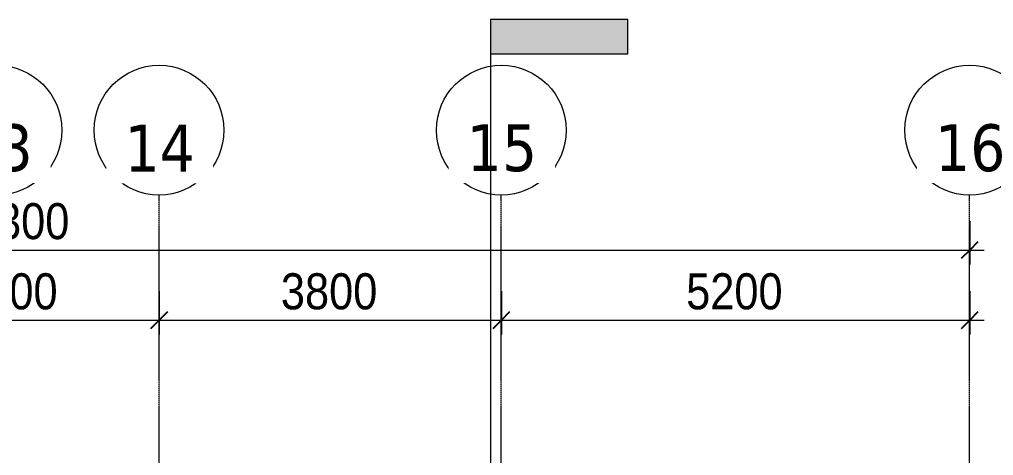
# Model space of a CAD drawing. Header units: millimetres. Extents: x 962 to 241049, y -15958 to 84407.
# Drawn here: x 179882 to 190697, y 79571 to 84407 of the extents above; entities that cross this region are included whole.
import ezdxf

# ---------------------------------------------------------------- set-up
doc = ezdxf.new("R2010")
doc.units = ezdxf.units.MM
doc.linetypes.add('Dash Dot 3_16_', pattern=[7.9375, 4.7625, -1.5875, 0, -1.5875])
doc.linetypes.add('Grid Line', pattern=[22.225, 12.7, -3.175, 3.175, -3.175])
for name, color, linetype, lineweight in [('A-ANNO-DIMS', 211, 'Continuous', 9), ('A-ANNO-DIMS-160', 211, 'Continuous', 9), ('G-ANNO-SYMB', 111, 'Continuous', 9), ('G-ANNO-SYMB-1', 111, 'Dash Dot 3_16_', 18), ('S-GRID-1', 1, 'Grid Line', 9), ('S-GRID-IDEN', 1, 'Continuous', 9)]:
    doc.layers.add(name, color=color, linetype=linetype, lineweight=lineweight)
doc.styles.add('Tahoma_B', font='tahomabd_0.ttf', dxfattribs={"height": 520})
doc.styles.add('UTM Avo', font='UTM Avo.ttf', dxfattribs={"width": 0.9, "height": 400})
doc.dimstyles.new('1_Dim_chi_tiet_2_5', dxfattribs={"dimscale": 304.8, "dimtxt": 399.720379, "dimasz": 0.629921, "dimexe": 0.524934, "dimexo": 0.0625, "dimgap": 0.052493, "dimtad": 1, "dimdec": 0, "dimrnd": 5, "dimzin": 0, "dimdsep": 46, "dimtxsty": 'UTM Avo', "dimblk1": 'OBLIQUE', "dimblk2": 'OBLIQUE', "dimsah": 1, "dimcen": 0.09, "dimdle": 0.524934, "dimazin": 0, "dimtfac": 1, "dimtdec": 4, "dimtix": 1, "dimtmove": 0, "dimatfit": 3, "dimfxl": 1.049869, "dimfxlon": 1, "dimtvp": 1, "dimtolj": 1, "dimtzin": 0, "dimarcsym": 2})

# ---------------------------------------------------------------- blocks, each defined once
blk = doc.blocks.new('Grid - M_Grid Head - Circle-353313-TKCS_MB TẦNG 1')
at = {"layer": 'S-GRID-IDEN'}
blk.add_circle((0, 0), 4.5, dxfattribs=at)
blk = doc.blocks.new('Section - 3_32_ x 3_8_-4701953-TKCS_MB TẦNG 1')
at = {"layer": 'G-ANNO-SYMB'}
blk.add_hatch(color=256, dxfattribs=at).paths.add_polyline_path([(0, 9.525), (0, 0), (-2.38125, 0), (-2.38125, 9.525)])
for p, q in [((0, 9.525), (-2.38125, 9.525)), ((-2.38125, 9.525), (-2.38125, 0)), ((0, 0), (0, 9.525)), ((-2.38125, 0), (0, 0))]:
    blk.add_line(p, q, dxfattribs=at)
blk = doc.blocks.new('DIMBLOCK141-TKCS_MB TẦNG 1')
at = {"layer": 'A-ANNO-DIMS-160'}
for p, q in [((178132, 81392), (178132, 80912)), ((178132, 81072), (178132, 81392)), ((181432, 81392), (181432, 80912)), ((181432, 81072), (181432, 81392)), ((178132, 81072), (181432, 81072))]:
    blk.add_line(p, q, dxfattribs=at)
at = {"layer": 'A-ANNO-DIMS-160', "lineweight": 25}
for p, q in [((178132, 81072), (178228, 81168)), ((181432, 81072), (181528, 81168)), ((178132, 81072), (178036, 80976)), ((181432, 81072), (181336, 80976))]:
    blk.add_line(p, q, dxfattribs=at)
at = {"layer": 'A-ANNO-DIMS-160', "color": 0, "insert": (179234, 81592), "char_height": 400, "width": 1314.64, "attachment_point": 1, "line_spacing_factor": 1.110334, "style": 'UTM Avo'}
blk.add_mtext('3300', dxfattribs=at)
blk = doc.blocks.new('_Oblique')
at = {"color": 0, "linetype": 'ByBlock', "lineweight": -2}
blk.add_line((-0.5, -0.5), (0.5, 0.5), dxfattribs=at)
blk = doc.blocks.new('DIMBLOCK142-TKCS_MB TẦNG 1')
at = {"layer": 'A-ANNO-DIMS-160'}
for p, q in [((181432, 81392), (181432, 80912)), ((181432, 81072), (181432, 81392)), ((185232, 81392), (185232, 80912)), ((185232, 81072), (185232, 81392)), ((181432, 81072), (185232, 81072))]:
    blk.add_line(p, q, dxfattribs=at)
at = {"layer": 'A-ANNO-DIMS-160', "lineweight": 25}
for p, q in [((181432, 81072), (181528, 81168)), ((185232, 81072), (185328, 81168)), ((181432, 81072), (181336, 80976)), ((185232, 81072), (185136, 80976))]:
    blk.add_line(p, q, dxfattribs=at)
at = {"layer": 'A-ANNO-DIMS-160', "color": 0, "insert": (182784, 81592), "char_height": 400, "width": 1314.64, "attachment_point": 1, "line_spacing_factor": 1.110334, "style": 'UTM Avo'}
blk.add_mtext('3800', dxfattribs=at)
blk = doc.blocks.new('DIMBLOCK143-TKCS_MB TẦNG 1')
at = {"layer": 'A-ANNO-DIMS-160'}
for p, q in [((185232, 81392), (185232, 80912)), ((185232, 81072), (185232, 81392)), ((190432, 81392), (190432, 80912)), ((190432, 81072), (190432, 81392)), ((185232, 81072), (190592, 81072))]:
    blk.add_line(p, q, dxfattribs=at)
at = {"layer": 'A-ANNO-DIMS-160', "lineweight": 25}
for p, q in [((185232, 81072), (185328, 81168)), ((190432, 81072), (190528, 81168)), ((185232, 81072), (185136, 80976)), ((190432, 81072), (190336, 80976))]:
    blk.add_line(p, q, dxfattribs=at)
at = {"layer": 'A-ANNO-DIMS-160', "color": 0, "insert": (187284, 81592), "char_height": 400, "width": 1314.64, "attachment_point": 1, "line_spacing_factor": 1.110334, "style": 'UTM Avo'}
blk.add_mtext('5200', dxfattribs=at)
blk = doc.blocks.new('DIMBLOCK144-TKCS_MB TẦNG 1')
at = {"layer": 'A-ANNO-DIMS-160'}
for p, q in [((169132, 82170), (169132, 81690)), ((169132, 81850), (169132, 82170)), ((190432, 82170), (190432, 81690)), ((190432, 81850), (190432, 82170)), ((168972, 81850), (190592, 81850))]:
    blk.add_line(p, q, dxfattribs=at)
at = {"layer": 'A-ANNO-DIMS-160', "lineweight": 25}
for p, q in [((169132, 81850), (169228, 81946)), ((190432, 81850), (190528, 81946)), ((169132, 81850), (169036, 81754)), ((190432, 81850), (190336, 81754))]:
    blk.add_line(p, q, dxfattribs=at)
at = {"layer": 'A-ANNO-DIMS-160', "color": 0, "insert": (179097, 82370), "char_height": 400, "width": 1643.29, "attachment_point": 1, "line_spacing_factor": 1.110334, "style": 'UTM Avo'}
blk.add_mtext('21300', dxfattribs=at)

msp = doc.modelspace()

# ---------------------------------------------------------------- linework, layer by layer
at = {"layer": 'S-GRID-1'}
for p, q in [((181431.6, 78459.2), (181431.6, 82459.2)), ((185231.6, 78459.2), (185231.6, 82459.2)), ((190431.6, 78459.2), (190431.6, 82459.2))]:
    msp.add_line(p, q, dxfattribs=at)

# ---------------------------------------------------------------- block references
at = {"layer": 'G-ANNO-SYMB', "xscale": 159.9999999999999, "yscale": 159.9999999999999, "zscale": 159.9999999999999, "rotation": 269.9999999999996}
msp.add_blockref('Section - 3_32_ x 3_8_-4701953-TKCS_MB TẦNG 1', (185111.6, 84025.7), dxfattribs=at)
at = {"layer": 'S-GRID-IDEN', "xscale": 159.9999999999999, "yscale": 159.9999999999999, "zscale": 159.9999999999999}
for p in [(179631.6, 83179.2), (181431.6, 83179.2), (185231.6, 83179.2), (190431.6, 83179.2)]:
    msp.add_blockref('Grid - M_Grid Head - Circle-353313-TKCS_MB TẦNG 1', p, dxfattribs=at)

# ---------------------------------------------------------------- dimensions: what is measured, and where the dimension line sits
at = {"layer": 'A-ANNO-DIMS'}
for base, p1, p2, override, picture, middle in [((190431.6, 81850.2), (169131.6, 82170.2), (190431.6, 82170.2), {"dimpost": '<>', "dimfxl": 21300}, 'DIMBLOCK144-TKCS_MB TẦNG 1', (179781.6, 82073.2)), ((181431.6, 81071.9), (178131.6, 81391.9), (181431.6, 81391.9), {"dimpost": '<>', "dimfxl": 3300}, 'DIMBLOCK141-TKCS_MB TẦNG 1', (179781.6, 81294.9)), ((185231.6, 81071.9), (181431.6, 81391.9), (185231.6, 81391.9), {"dimpost": '<>', "dimfxl": 3800}, 'DIMBLOCK142-TKCS_MB TẦNG 1', (183331.6, 81294.9)), ((190431.6, 81071.9), (185231.6, 81391.9), (190431.6, 81391.9), {"dimpost": '<>', "dimfxl": 5200}, 'DIMBLOCK143-TKCS_MB TẦNG 1', (187831.6, 81294.9))]:
    dim = msp.add_linear_dim(base=base, p1=p1, p2=p2, dimstyle='1_Dim_chi_tiet_2_5', override=override, dxfattribs=at)
    dim.commit()
    dim.dimension.update_dxf_attribs({"geometry": picture, "text_midpoint": middle})

# ---------------------------------------------------------------- next in the draw order: texts
at = {"layer": 'S-GRID-IDEN', "char_height": 520, "width": 921.6, "attachment_point": 5, "line_spacing_factor": 0.996129, "style": 'Tahoma_B', "bg_fill": 3, "box_fill_scale": 1.25, "bg_fill_color": 256, "bg_fill_true_color": 13158600, "bg_fill_transparency": 0}
for s, insert in [('\\pt2031.9988,4063.9976,6096.0016,8128.0004,10159.9992,12191.998,14224.002,16256.0008,18287.9996,20319.9984,22352.0024,24384.0012,26416,28447.9988,30479.9976,32512.0016,34544.0004,36575.9992,38607.998,40640.002,42672.0008,44703.9996,46735.9984,48768.0024,50800.0012,52832,54863.9988,56895.9976,58928.0016,60960.0004,62991.9992,65023.998;13', (179638.3, 82979.5)), ('\\pt2031.9988,4063.9976,6096.0016,8128.0004,10159.9992,12191.998,14224.002,16256.0008,18287.9996,20319.9984,22352.0024,24384.0012,26416,28447.9988,30479.9976,32512.0016,34544.0004,36575.9992,38607.998,40640.002,42672.0008,44703.9996,46735.9984,48768.0024,50800.0012,52832,54863.9988,56895.9976,58928.0016,60960.0004,62991.9992,65023.998;14', (181438.3, 82979.5)), ('\\pt2031.9988,4063.9976,6096.0016,8128.0004,10159.9992,12191.998,14224.002,16256.0008,18287.9996,20319.9984,22352.0024,24384.0012,26416,28447.9988,30479.9976,32512.0016,34544.0004,36575.9992,38607.998,40640.002,42672.0008,44703.9996,46735.9984,48768.0024,50800.0012,52832,54863.9988,56895.9976,58928.0016,60960.0004,62991.9992,65023.998;15', (185238.3, 82979.5)), ('\\pt2031.9988,4063.9976,6096.0016,8128.0004,10159.9992,12191.998,14224.002,16256.0008,18287.9996,20319.9984,22352.0024,24384.0012,26416,28447.9988,30479.9976,32512.0016,34544.0004,36575.9992,38607.998,40640.002,42672.0008,44703.9996,46735.9984,48768.0024,50800.0012,52832,54863.9988,56895.9976,58928.0016,60960.0004,62991.9992,65023.998;16', (190438.3, 82979.5))]:
    msp.add_mtext(s, dxfattribs=dict(at, insert=insert))

# ---------------------------------------------------------------- next in the draw order: linework, layer by layer
at = {"layer": 'G-ANNO-SYMB-1'}
msp.add_line((185111.6, 84025.7), (185111.6, 9773.9), dxfattribs=at)

doc.saveas('drawing.dxf')
